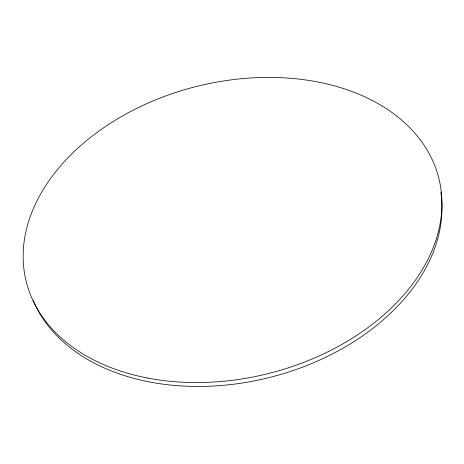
<?xml version="1.0" encoding="UTF-8"?>
<svg xmlns="http://www.w3.org/2000/svg" width="464" height="464" viewBox="0 0 464 464"><rect width="100%" height="100%" fill="white"/><g stroke="black" fill="none" stroke-linecap="round" stroke-linejoin="round"><path stroke-width="0.7" d="M440.8 192.055A211.7 148.01 -14.1 0 1 273.632 376.426A211.7 148.01 -14.1 0 1 33.193 300.452M147.79 378.073A212.674 147.975 -14.1 0 0 440.736 187.769A212.674 147.975 -14.1 0 0 109.086 124.114A212.674 147.975 -14.1 0 0 147.79 378.073"/></g></svg>
